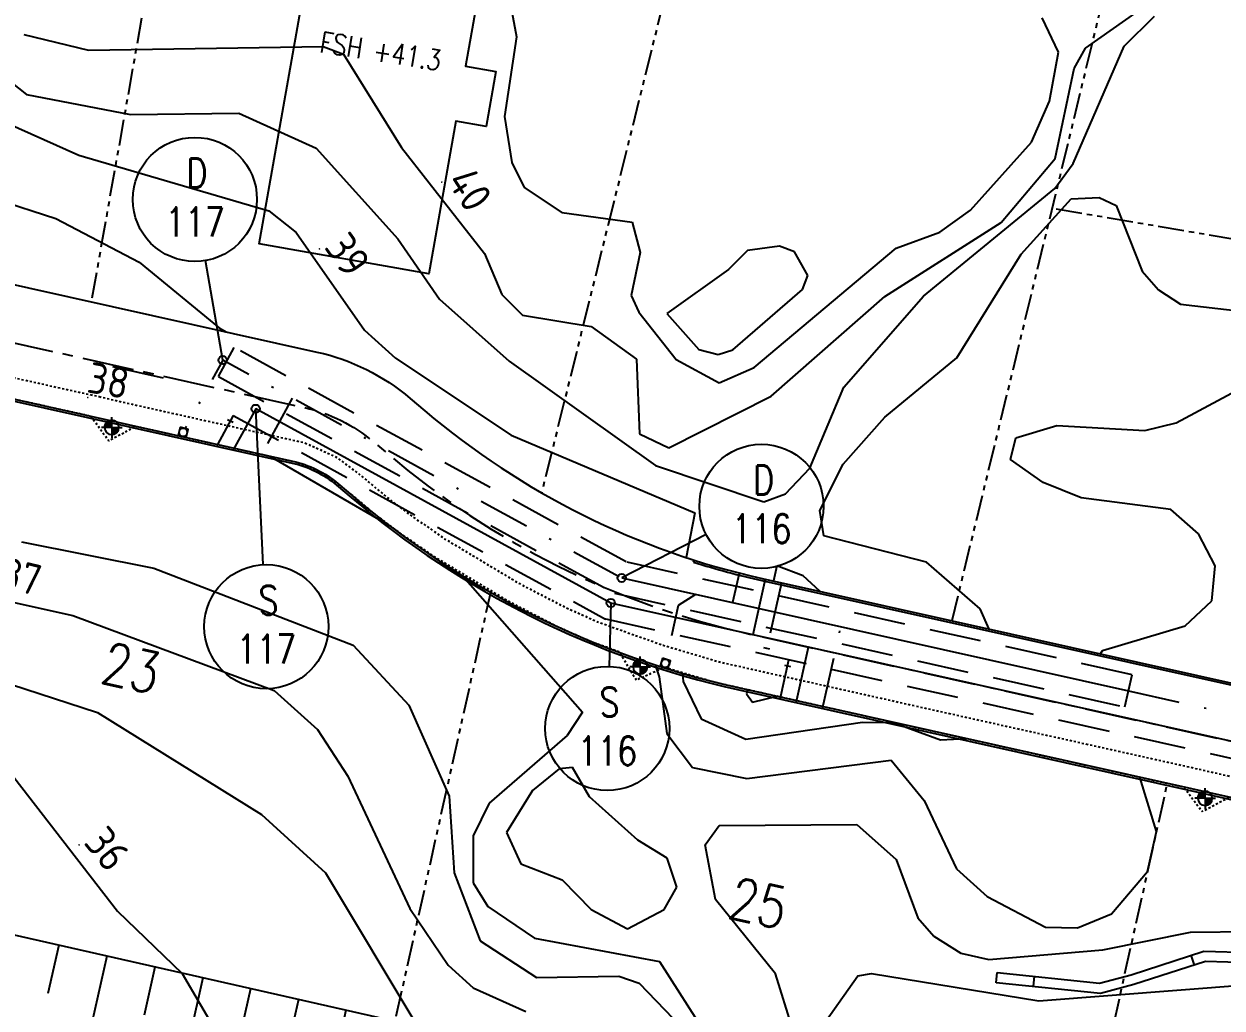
# Model space of a CAD drawing. Header units: metres. Extents: x 139929 to 143267, y 6401995 to 6404511.
# Drawn here: x 140283.9 to 140341.8, y 6402264.7 to 6402312.3 of the extents above; entities that cross this region are included whole.
import ezdxf
from ezdxf.enums import TextEntityAlignment as Align

# ---------------------------------------------------------------- set-up
doc = ezdxf.new("R2010")
doc.units = ezdxf.units.M
for name, pattern in [('CENTERX2', [4, 2.5, -0.5, 0.5, -0.5]), ('DASHDOT', [1, 0.5, -0.25, 0, -0.25]), ('DASHED', [0.75, 0.5, -0.25]), ('HIDDEN', [0.375, 0.25, -0.125]), ('HIDDEN2', [0.1875, 0.125, -0.0625]), ('PHANTOM', [2.5, 1.25, -0.25, 0.25, -0.25, 0.25, -0.25])]:
    doc.linetypes.add(name, pattern=pattern)
for name, color, linetype in [('M-BEF-MUR', 4, 'Continuous'), ('M-BEF-NIVÅKURVA-PRIMÄR-0.5M', 12, 'Continuous'), ('M-BEF-NIVÅKURVA-PRIMÄR-1.0M', 12, 'Continuous'), ('M-BELYSNINGSSTOLPE', 20, 'Continuous'), ('M-BRUNNAR', 3, 'Continuous'), ('M-BRUNNSLOCK', 1, 'Continuous'), ('M-ET-SCHAKT', 40, 'HIDDEN'), ('M-FG-XXX', 3, 'Continuous'), ('M-GR-FASTIGHETSGRÄNS', 3, 'PHANTOM'), ('M-HUS-NUMMER-XXX', 3, 'Continuous'), ('M-HUS-YTTER', 3, 'Continuous'), ('M-KANTSTÖD', 1, 'Continuous'), ('M-PROFILLINJE', 7, 'CENTERX2'), ('M-SLÄNT', 4, 'Continuous'), ('M-STOMLINJE', 3, 'Continuous'), ('M-VA-D', 80, 'DASHDOT'), ('M-VA-DRÄN', 80, 'DRAN11'), ('M-VA-S', 20, 'Continuous'), ('M-VA-TEXT', 1, 'Continuous'), ('M-VA-V', 140, 'HIDDEN2')]:
    doc.layers.add(name, color=color, linetype=linetype)
doc.styles.add('ISO', font='iso.shx', dxfattribs={"height": 2.5})
doc.styles.add('M-modell-va$0$SIMPLEX8', font='simplex.shx', dxfattribs={"width": 0.8})
doc.styles.add('SIMPLEX8', font='simplex.shx', dxfattribs={"width": 0.8})
doc.linetypes.add('DRAN11', pattern='A,1,["|",Standard,S=0.5,R=60,X=0,Y=0],-0.4,1', length=2.4)
pattern_1 = [(45, (-19260.8910175, -51074.3308278), (-0.001122532015134, 0.001122532015134), [])]

# ---------------------------------------------------------------- blocks, each defined once
blk = doc.blocks.new('PRI_NIVÅ_HÖJDPKT')
at = {"color": 0, "linetype": 'Continuous', "lineweight": -3}
blk.add_circle((183, 184), 0.0005, dxfattribs=at)
blk = doc.blocks.new('Brunn-400')
at = {"layer": 'M-BRUNNAR', "ltscale": 0.1}
blk.add_circle((0, 0), 0.2, dxfattribs=at)
at = {"layer": 'M-BRUNNSLOCK', "ltscale": 0.1}
blk.add_circle((0, 0), 0.2, dxfattribs=at)
blk = doc.blocks.new('DB')
at = {"layer": 'M-BRUNNAR', "ltscale": 0.1}
blk.add_lwpolyline([(-0.2, 0.2), (-0.2, -0.2), (0.2, -0.2), (0.2, 0.2)], close=True, dxfattribs=at)
blk.add_circle((0, 0), 0.2, dxfattribs=at)
at = {"layer": 'M-BRUNNSLOCK', "ltscale": 0.1}
blk.add_lwpolyline([(-0.2, 0.2), (-0.2, -0.2), (0.2, -0.2), (0.2, 0.2)], close=True, dxfattribs=at)
blk = doc.blocks.new('*U42')
at = {"layer": 'M-SLÄNT'}
for p, q in [((-42.894, 71.924), (-43.93, 72.049)), ((-43.135, 69.938), (-45.328, 70.204)), ((-43.375, 67.953), (-44.533, 68.093)), ((-43.616, 65.967), (-46.054, 66.263)), ((-43.857, 63.982), (-45.137, 64.137)), ((-44.097, 61.996), (-46.779, 62.322)), ((-44.338, 60.011), (-45.74, 60.181)), ((-44.579, 58.025), (-47.504, 58.38)), ((-44.819, 56.04), (-46.343, 56.225)), ((-45.06, 54.055), (-48.23, 54.439)), ((-45.301, 52.069), (-46.947, 52.269)), ((-45.542, 50.084), (-48.955, 50.497)), ((-45.782, 48.098), (-47.55, 48.312)), ((-46.023, 46.113), (-49.681, 46.556)), ((-46.264, 44.127), (-48.153, 44.356)), ((-46.504, 42.142), (-50.406, 42.615)), ((-46.748, 40.129), (-48.761, 40.373)), ((-47, 38.053), (-51.153, 38.556)), ((-47.26, 35.911), (-49.402, 36.17)), ((-47.528, 33.701), (-51.947, 34.239)), ((-47.807, 31.423), (-50.084, 31.705)), ((-48.1, 29.078), (-52.789, 29.664)), ((-48.401, 26.664), (-50.816, 26.965)), ((-48.712, 24.177), (-53.685, 24.798)), ((-49.032, 21.614), (-51.6, 21.895)), ((-49.374, 18.977), (-54.678, 19.403)), ((-48.785, 15.173), (-52.381, 13.715)), ((-46.733, 12.026), (-52.143, 6.729)), ((-44.535, 10.401), (-45.915, 8.028)), ((-42.235, 9.565), (-43.407, 4.794)), ((-39.847, 9.022), (-40.389, 6.634)), ((-37.464, 8.482), (-38.543, 3.717)), ((-35.087, 7.944), (-35.625, 5.567)), ((-32.715, 7.407), (-33.789, 2.664)), ((-30.349, 6.872), (-30.885, 4.506)), ((-27.989, 6.337), (-29.058, 1.617)), ((-25.634, 5.804), (-26.168, 3.449)), ((-23.285, 5.272), (-24.349, 0.574)), ((-20.942, 4.741), (-21.472, 2.398)), ((-18.604, 4.212), (-19.662, -0.464)), ((-16.271, 3.684), (-16.799, 1.352)), ((-13.944, 3.157), (-14.998, -1.497)), ((-11.623, 2.632), (-12.148, 0.31)), ((-9.307, 2.107), (-10.355, -2.525)), ((-6.996, 1.584), (-7.519, -0.726)), ((-4.691, 1.062), (-5.735, -3.548)), ((-2.392, 0.542), (-2.912, -1.758)), ((-0.098, 0.022), (-1.136, -4.566))]:
    blk.add_line(p, q, dxfattribs=at)
blk = doc.blocks.new('M-modell-va$0$VA Littera')
blk.add_circle((0, 0), 1.5)
at = {"style": 'M-modell-va$0$SIMPLEX8', "width": 0.8}
for tag, p in [('D/S', (0.051, 0.289)), ('NR', (0.001, -0.891))]:
    blk.add_attdef(tag, text='', height=0.7, dxfattribs=at).set_placement(p, align=Align.CENTER)
at = {"style": 'M-modell-va$0$SIMPLEX8', "width": 0.8, "flags": 1}
for tag, p in [('LOCKNIVÅ', (1.783, 0.248)), ('VG-NIVÅ', (1.789, -0.674))]:
    blk.add_attdef(tag, p, '', height=0.5, dxfattribs=at)
blk = doc.blocks.new('Ny-stolpe')
at = {"layer": ''}
h = blk.add_hatch(dxfattribs=at)
h.set_pattern_fill('ANSI31', color=256, scale=0.0005, style=0)
h.set_pattern_definition(pattern_1)
edge = h.paths.add_edge_path()
edge.add_arc((0, 0), 0.175, 90, 180)
edge.add_line((-0.175, 0), (0, 0))
edge.add_line((0, 0), (0, 0.175))
h = blk.add_hatch(dxfattribs=at)
h.set_pattern_fill('ANSI31', color=256, scale=0.0005, style=0)
h.set_pattern_definition(pattern_1)
edge = h.paths.add_edge_path()
edge.add_line((0, 0), (0, -0.175))
edge.add_arc((0, 0), 0.175, 270, 360)
edge.add_line((0.175, 0), (0, 0))
for p, q in [((-0.175, 0), (-0.25, 0)), ((0, 0), (-0.175, 0)), ((0, 0.173), (0, 0.248)), ((0, 0), (0, 0.175)), ((0, 0), (0.175, 0)), ((0, 0), (0, -0.175)), ((0, -0.175), (0, -0.252)), ((0.175, 0), (0.25, 0))]:
    blk.add_line(p, q, dxfattribs=at)
for start, end in [(90, 180), (180, 270), (0, 90), (270, 0)]:
    blk.add_arc((0, 0), 0.175, start, end, dxfattribs=at)

msp = doc.modelspace()

# ---------------------------------------------------------------- linework, layer by layer
at = {"layer": 'M-BEF-MUR', "lineweight": -3}
for p, q in [((140337.361, 6402266.308), (140340.88, 6402267.447)), ((140340.952, 6402266.944), (140337.502, 6402265.829)), ((140340.421, 6402266.773), (140340.268, 6402267.248)), ((140340.88, 6402267.447), (140344.408, 6402267.344)), ((140344.393, 6402266.844), (140340.952, 6402266.944)), ((140330.838, 6402265.923), (140330.89, 6402266.421)), ((140330.89, 6402266.421), (140335.836, 6402265.901)), ((140335.836, 6402265.901), (140337.361, 6402266.308)), ((140335.876, 6402265.394), (140330.838, 6402265.923)), ((140332.645, 6402265.733), (140332.697, 6402266.231)), ((140337.502, 6402265.829), (140335.876, 6402265.394))]:
    msp.add_line(p, q, dxfattribs=at)
at = {"layer": 'M-BEF-MUR'}
for p, q in [((140337.361, 6402266.308), (140340.88, 6402267.447)), ((140340.952, 6402266.944), (140337.502, 6402265.829)), ((140340.421, 6402266.773), (140340.268, 6402267.248)), ((140340.88, 6402267.447), (140344.408, 6402267.344)), ((140344.393, 6402266.844), (140340.952, 6402266.944)), ((140330.838, 6402265.923), (140330.89, 6402266.421)), ((140330.89, 6402266.421), (140335.836, 6402265.901)), ((140335.836, 6402265.901), (140337.361, 6402266.308)), ((140335.876, 6402265.394), (140330.838, 6402265.923)), ((140332.645, 6402265.733), (140332.697, 6402266.231)), ((140337.502, 6402265.829), (140335.876, 6402265.394))]:
    msp.add_line(p, q, dxfattribs=at)
at = {"layer": 'M-BEF-NIVÅKURVA-PRIMÄR-0.5M', "linetype": 'Continuous', "lineweight": -3}
for p, q in [((140307.44, 6402312.844, 40.5), (140307.66, 6402311.63, 40.5)), ((140337.032, 6402311.192, 39.5), (140338.492, 6402312.644, 39.5)), ((140279.873, 6402312.078, 39.5), (140283.989, 6402308.848, 39.5)), ((140333.848, 6402310.898, 40.5), (140333.071, 6402312.558, 40.5)), ((140307.66, 6402311.63, 40.5), (140307.083, 6402307.783, 40.5)), ((140333.421, 6402308.526, 40.5), (140333.848, 6402310.898, 40.5)), ((140334.567, 6402305.518, 39.5), (140337.032, 6402311.192, 39.5)), ((140283.989, 6402308.848, 39.5), (140289.009, 6402307.876, 39.5)), ((140332.542, 6402306.539, 40.5), (140333.421, 6402308.526, 40.5)), ((140289.009, 6402307.876, 39.5), (140294.244, 6402307.948, 39.5)), ((140294.244, 6402307.948, 39.5), (140297.983, 6402306.253, 39.5)), ((140307.083, 6402307.783, 40.5), (140307.436, 6402305.561, 40.5)), ((140329.609, 6402303.259, 40.5), (140332.542, 6402306.539, 40.5)), ((140275.492, 6402306.048, 38.5), (140285.403, 6402302.859, 38.5)), ((140297.983, 6402306.253, 39.5), (140301.928, 6402301.872, 39.5)), ((140307.436, 6402305.561, 40.5), (140308.038, 6402304.357, 40.5)), ((140333.683, 6402304.299, 39.5), (140334.567, 6402305.518, 39.5)), ((140308.038, 6402304.357, 40.5), (140309.857, 6402303.144, 40.5)), ((140327.325, 6402299.1, 39.5), (140333.683, 6402304.299, 39.5)), ((140285.403, 6402302.859, 38.5), (140289.427, 6402300.754, 38.5)), ((140309.857, 6402303.144, 40.5), (140313.247, 6402302.676, 40.5)), ((140328.116, 6402302.202, 40.5), (140329.609, 6402303.259, 40.5)), ((140313.247, 6402302.676, 40.5), (140313.643, 6402301.221, 40.5)), ((140326.002, 6402301.421, 40.5), (140328.116, 6402302.202, 40.5)), ((140301.928, 6402301.872, 39.5), (140303.933, 6402298.962, 39.5)), ((140313.643, 6402301.221, 40.5), (140313.202, 6402299.129, 40.5)), ((140319.15, 6402295.663, 40.5), (140326.002, 6402301.421, 40.5)), ((140289.427, 6402300.754, 38.5), (140293.305, 6402297.553, 38.5)), ((140303.933, 6402298.962, 39.5), (140307.299, 6402295.966, 39.5)), ((140313.202, 6402299.129, 40.5), (140313.572, 6402298.326, 40.5)), ((140323.484, 6402294.713, 39.5), (140327.325, 6402299.1, 39.5)), ((140313.572, 6402298.326, 40.5), (140315.377, 6402296.042, 40.5)), ((140293.305, 6402297.553, 38.5), (140293.62, 6402297.382, 38.5)), ((140307.299, 6402295.966, 39.5), (140314.381, 6402290.923, 39.5)), ((140315.377, 6402296.042, 40.5), (140317.459, 6402294.913, 40.5)), ((140317.459, 6402294.913, 40.5), (140319.15, 6402295.663, 40.5)), ((140321.834, 6402290.784, 39.5), (140323.484, 6402294.713, 39.5)), ((140339.533, 6402292.977, 38.5), (140343.135, 6402294.905, 38.5)), ((140338.021, 6402292.605, 38.5), (140339.533, 6402292.977, 38.5)), ((140331.789, 6402292.262, 38.5), (140333.777, 6402292.853, 38.5)), ((140333.777, 6402292.853, 38.5), (140338.021, 6402292.605, 38.5)), ((140331.528, 6402291.216, 38.5), (140331.789, 6402292.262, 38.5)), ((140333.105, 6402290.097, 38.5), (140331.528, 6402291.216, 38.5)), ((140314.381, 6402290.923, 39.5), (140319.607, 6402289.163, 39.5)), ((140320.667, 6402289.553, 39.5), (140321.834, 6402290.784, 39.5)), ((140334.949, 6402289.363, 38.5), (140333.105, 6402290.097, 38.5)), ((140319.607, 6402289.163, 39.5), (140320.667, 6402289.553, 39.5)), ((140339.283, 6402288.786, 38.5), (140334.949, 6402289.363, 38.5)), ((140340.626, 6402287.609, 38.5), (140339.283, 6402288.786, 38.5)), ((140283.744, 6402287.236, 37.5), (140290.134, 6402285.961, 37.5)), ((140341.417, 6402286.073, 38.5), (140340.626, 6402287.609, 38.5)), ((140320.245, 6402286.063, 39.5), (140320.073, 6402285.338, 39.5)), ((140321.508, 6402285.591, 39.5), (140320.245, 6402286.063, 39.5)), ((140341.262, 6402284.375, 38.5), (140341.417, 6402286.073, 38.5)), ((140290.134, 6402285.961, 37.5), (140299.763, 6402282.229, 37.5)), ((140322.314, 6402284.838, 39.5), (140321.508, 6402285.591, 39.5)), ((140339.982, 6402283.174, 38.5), (140341.262, 6402284.375, 38.5)), ((140335.984, 6402281.971, 38.5), (140339.982, 6402283.174, 38.5)), ((140299.763, 6402282.229, 37.5), (140302.453, 6402279.342, 37.5)), ((140335.88, 6402281.815, 38.5), (140335.984, 6402281.971, 38.5)), ((140281.455, 6402280.914, 36.5), (140287.407, 6402278.975, 36.5)), ((140314.361, 6402281.282, 38.5), (140314.549, 6402280.7, 38.5)), ((140314.549, 6402280.7, 38.5), (140314.934, 6402277.965, 38.5)), ((140318.82, 6402280.084), (140318.772, 6402279.884, 39.5)), ((140318.772, 6402279.884, 39.5), (140319.074, 6402279.476, 39.5)), ((140319.074, 6402279.476, 39.5), (140320.261, 6402279.763, 39.5)), ((140302.453, 6402279.342, 37.5), (140304.412, 6402274.94, 37.5)), ((140287.407, 6402278.975, 36.5), (140295.343, 6402274.044, 36.5)), ((140314.934, 6402277.965, 38.5), (140316.165, 6402276.315, 38.5)), ((140309.72, 6402276.264, 38.5), (140308.428, 6402275.217, 38.5)), ((140310.373, 6402276.327, 38.5), (140309.72, 6402276.264, 38.5)), ((140311.188, 6402274.9, 38.5), (140310.373, 6402276.327, 38.5)), ((140316.165, 6402276.315, 38.5), (140318.788, 6402275.791, 38.5)), ((140318.788, 6402275.791, 38.5), (140325.772, 6402276.67, 38.5)), ((140325.772, 6402276.67, 38.5), (140327.368, 6402274.723, 38.5)), ((140338.593, 6402273.227, 38.5), (140337.784, 6402275.858, 38.5)), ((140308.428, 6402275.217, 38.5), (140307.172, 6402273.18, 38.5)), ((140304.412, 6402274.94, 37.5), (140304.644, 6402271.231, 37.5)), ((140313.522, 6402272.81, 38.5), (140311.188, 6402274.9, 38.5)), ((140327.368, 6402274.723, 38.5), (140328.929, 6402271.433, 38.5)), ((140295.343, 6402274.044, 36.5), (140298.423, 6402271.235, 36.5)), ((140307.172, 6402273.18, 38.5), (140307.871, 6402271.662, 38.5)), ((140314.949, 6402271.941, 38.5), (140313.522, 6402272.81, 38.5)), ((140338.162, 6402271.29, 38.5), (140338.593, 6402273.227, 38.5)), ((140307.871, 6402271.662, 38.5), (140309.863, 6402270.9, 38.5)), ((140315.41, 6402270.543, 38.5), (140314.949, 6402271.941, 38.5)), ((140298.423, 6402271.235, 36.5), (140302.939, 6402263.715, 36.5)), ((140304.644, 6402271.231, 37.5), (140305.913, 6402267.942, 37.5)), ((140328.929, 6402271.433, 38.5), (140330.405, 6402270.095, 38.5)), ((140336.409, 6402269.243, 38.5), (140338.162, 6402271.29, 38.5)), ((140309.863, 6402270.9, 38.5), (140311.274, 6402269.467, 38.5)), ((140314.795, 6402269.458, 38.5), (140315.41, 6402270.543, 38.5)), ((140330.405, 6402270.095, 38.5), (140333.225, 6402268.613, 38.5)), ((140311.274, 6402269.467, 38.5), (140313.032, 6402268.528, 38.5)), ((140313.032, 6402268.528, 38.5), (140314.795, 6402269.458, 38.5)), ((140334.774, 6402268.571, 38.5), (140336.409, 6402269.243, 38.5)), ((140333.225, 6402268.613, 38.5), (140334.774, 6402268.571, 38.5)), ((140305.913, 6402267.942, 37.5), (140308.635, 6402266.166, 37.5)), ((140324.158, 6402266.247, 37.5), (140324.816, 6402266.366, 37.5)), ((140324.816, 6402266.366, 37.5), (140332.911, 6402265.039, 37.5)), ((140308.635, 6402266.166, 37.5), (140312.606, 6402266.233, 37.5)), ((140312.606, 6402266.233, 37.5), (140313.589, 6402265.895, 37.5)), ((140313.589, 6402265.895, 37.5), (140317.966, 6402261.357, 37.5)), ((140320.891, 6402261.661, 37.5), (140324.158, 6402266.247, 37.5)), ((140332.911, 6402265.039, 37.5), (140345.989, 6402266.069, 37.5))]:
    msp.add_line(p, q, dxfattribs=at)
at = {"layer": 'M-BEF-NIVÅKURVA-PRIMÄR-1.0M', "linetype": 'Continuous', "lineweight": -3}
for p, q in [((140335.154, 6402311.082, 40), (140338.301, 6402313.292, 40)), ((140283.857, 6402311.747, 40), (140286.983, 6402310.99, 40)), ((140286.983, 6402310.99, 40), (140298.322, 6402311.178, 40)), ((140298.322, 6402311.178, 40), (140299.294, 6402310.803, 40)), ((140334.607, 6402310.112, 40), (140335.154, 6402311.082, 40)), ((140276.67, 6402310.334, 39), (140286.506, 6402305.916, 39)), ((140299.294, 6402310.803, 40), (140302.109, 6402306.294, 40)), ((140333.686, 6402305.763, 40), (140334.607, 6402310.112, 40)), ((140302.109, 6402306.294, 40), (140306.115, 6402301.169, 40)), ((140286.506, 6402305.916, 39), (140295.7, 6402303.225, 39)), ((140331.08, 6402302.67, 40), (140333.686, 6402305.763, 40)), ((140332.051, 6402301.129, 39), (140334.46, 6402303.8, 39)), ((140334.46, 6402303.8, 39), (140335.816, 6402303.871, 39)), ((140335.816, 6402303.871, 39), (140336.644, 6402303.482, 39)), ((140336.644, 6402303.482, 39), (140337.898, 6402300.306, 39)), ((140295.7, 6402303.225, 39), (140297.005, 6402302.186, 39)), ((140325.469, 6402299.093, 40), (140331.08, 6402302.67, 40)), ((140297.005, 6402302.186, 39), (140300.309, 6402297.457, 39)), ((140306.115, 6402301.169, 40), (140306.952, 6402299.18, 40)), ((140318.818, 6402301.315, 41), (140317.908, 6402300.386, 41)), ((140320.37, 6402301.524, 41), (140318.818, 6402301.315, 41)), ((140321.096, 6402301.247, 41), (140320.37, 6402301.524, 41)), ((140321.737, 6402300.098, 41), (140321.096, 6402301.247, 41)), ((140328.945, 6402296.115, 39), (140332.051, 6402301.129, 39)), ((140317.908, 6402300.386, 41), (140314.928, 6402298.265, 41)), ((140321.487, 6402299.43, 41), (140321.737, 6402300.098, 41)), ((140337.898, 6402300.306, 39), (140338.687, 6402299.41, 39)), ((140318.115, 6402296.509, 41), (140321.487, 6402299.43, 41)), ((140338.687, 6402299.41, 39), (140339.748, 6402298.712, 39)), ((140306.952, 6402299.18, 40), (140307.943, 6402298.189, 40)), ((140319.975, 6402294.277, 40), (140325.469, 6402299.093, 40)), ((140307.943, 6402298.189, 40), (140311.276, 6402297.633, 40)), ((140314.928, 6402298.265, 41), (140316.479, 6402296.525, 41)), ((140339.748, 6402298.712, 39), (140342.67, 6402298.379, 39)), ((140311.276, 6402297.633, 40), (140313.465, 6402296.061, 40)), ((140300.309, 6402297.457, 39), (140301.816, 6402296.107, 39)), ((140316.479, 6402296.525, 41), (140317.405, 6402296.29, 41)), ((140317.405, 6402296.29, 41), (140318.115, 6402296.509, 41)), ((140301.816, 6402296.107, 39), (140307.406, 6402292.389, 39)), ((140313.465, 6402296.061, 40), (140313.598, 6402292.457, 40)), ((140325.454, 6402293.263, 39), (140328.945, 6402296.115, 39)), ((140315.015, 6402291.765, 40), (140319.975, 6402294.277, 40)), ((140323.452, 6402290.986, 39), (140325.454, 6402293.263, 39)), ((140307.406, 6402292.389, 39), (140316.28, 6402288.626, 39)), ((140313.598, 6402292.457, 40), (140315.015, 6402291.765, 40)), ((140295.747, 6402291.376, 38), (140301.489, 6402288.036, 38)), ((140322.323, 6402288.749, 39), (140323.452, 6402290.986, 39)), ((140316.28, 6402288.626, 39), (140315.858, 6402286.474, 39)), ((140322.519, 6402287.523, 39), (140322.323, 6402288.749, 39)), ((140327.467, 6402286.242, 39), (140322.519, 6402287.523, 39)), ((140275.255, 6402286.103, 37), (140286.228, 6402283.667, 37)), ((140330.065, 6402283.991, 39), (140327.467, 6402286.242, 39)), ((140304.906, 6402285.68, 38), (140305.076, 6402285.548, 38)), ((140305.076, 6402285.548, 38), (140310.855, 6402279.005, 38)), ((140330.508, 6402283.012, 39), (140330.065, 6402283.991, 39)), ((140286.228, 6402283.667, 37), (140295.948, 6402280.038, 37)), ((140315.686, 6402280.873, 39), (140315.71, 6402280.482, 39)), ((140315.71, 6402280.482, 39), (140316.593, 6402278.681, 39)), ((140295.948, 6402280.038, 37), (140298.047, 6402278.156, 37)), ((140310.855, 6402279.005, 38), (140310.108, 6402277.864, 38)), ((140316.593, 6402278.681, 39), (140318.745, 6402277.692, 39)), ((140318.745, 6402277.692, 39), (140324.384, 6402278.518, 39)), ((140324.384, 6402278.518, 39), (140325.866, 6402278.498, 39)), ((140325.866, 6402278.498, 39), (140328.157, 6402277.668, 39)), ((140298.047, 6402278.156, 37), (140299.514, 6402275.901, 37)), ((140310.108, 6402277.864, 38), (140306.34, 6402274.594, 38)), ((140328.157, 6402277.668, 39), (140329.4, 6402277.727, 39)), ((140283.089, 6402276.208, 36), (140288.378, 6402269.38, 36)), ((140299.514, 6402275.901, 37), (140302.508, 6402269.503, 37)), ((140306.34, 6402274.594, 38), (140305.564, 6402273.013, 38)), ((140316.772, 6402272.581, 38), (140317.463, 6402273.516, 38)), ((140317.463, 6402273.516, 38), (140324.111, 6402273.571, 38)), ((140324.111, 6402273.571, 38), (140326.012, 6402271.872, 38)), ((140305.564, 6402273.013, 38), (140305.56, 6402270.748, 38)), ((140317.276, 6402269.941, 38), (140316.772, 6402272.581, 38)), ((140326.012, 6402271.872, 38), (140327.055, 6402269.058, 38)), ((140305.56, 6402270.748, 38), (140306.281, 6402269.607, 38)), ((140320.173, 6402266.347, 38), (140317.276, 6402269.941, 38)), ((140288.378, 6402269.38, 36), (140291.5, 6402266.36, 36)), ((140302.508, 6402269.503, 37), (140304.364, 6402266.777, 37)), ((140306.281, 6402269.607, 38), (140308.536, 6402268.081, 38)), ((140327.055, 6402269.058, 38), (140327.829, 6402268.17, 38)), ((140308.536, 6402268.081, 38), (140314.573, 6402266.953, 38)), ((140327.829, 6402268.17, 38), (140329.135, 6402267.342, 38)), ((140335.99, 6402267.51, 38), (140340.239, 6402268.364, 38)), ((140340.239, 6402268.364, 38), (140345.411, 6402268.418, 38)), ((140330.485, 6402267.049, 38), (140335.99, 6402267.51, 38)), ((140314.573, 6402266.953, 38), (140316.918, 6402263.284, 38)), ((140329.135, 6402267.342, 38), (140330.485, 6402267.049, 38)), ((140291.5, 6402266.36, 36), (140293.348, 6402263.223, 36)), ((140304.364, 6402266.777, 37), (140305.572, 6402265.666, 37)), ((140320.993, 6402263.712, 38), (140320.173, 6402266.347, 38)), ((140305.572, 6402265.666, 37), (140308.112, 6402264.523, 37))]:
    msp.add_line(p, q, dxfattribs=at)
at = {"layer": 'M-ET-SCHAKT', "ltscale": 0.1, "flags": 128}
for points in [[(140256.399, 6402296.808), (140260.385, 6402296.012), (140261.842, 6402295.916), (140262.687, 6402295.907), (140264.262, 6402296.066), (140267.434, 6402296.816), (140269.189, 6402297.149), (140270.64, 6402297.313), (140272.298, 6402297.351), (140273.968, 6402297.2), (140274.717, 6402297.08), (140287.485, 6402294.252)], [(140259.211, 6402295.148), (140259.892, 6402295.065), (140260.92, 6402293.921), (140262.183, 6402294.913), (140262.731, 6402294.907), (140264.428, 6402295.077), (140267.643, 6402295.838), (140269.339, 6402296.159), (140270.708, 6402296.314), (140272.264, 6402296.35), (140273.844, 6402296.207), (140274.53, 6402296.097), (140287.082, 6402293.317), (140287.95, 6402292.11), (140289.255, 6402292.819), (140296.228, 6402291.263), (140297.073, 6402291.075), (140298.385, 6402290.495), (140299.349, 6402289.782), (140300.965, 6402288.451), (140302.113, 6402287.589), (140302.85, 6402287.092), (140303.642, 6402286.542), (140307.318, 6402284.335), (140309.635, 6402283.14), (140311.194, 6402282.443), (140312.608, 6402281.933), (140313.444, 6402280.556), (140314.821, 6402281.171), (140317.216, 6402280.46), (140323.701, 6402279.003), (140326.941, 6402278.275), (140339.901, 6402275.387), (140340.79, 6402274.193), (140342.098, 6402274.886), (140367.219, 6402269.299), (140368.103, 6402267.963), (140369.46, 6402268.783), (140394.534, 6402263.212), (140395.477, 6402262.009), (140396.759, 6402262.718), (140421.899, 6402257.099), (140422.54, 6402256.259)], [(140287.485, 6402294.252), (140289.107, 6402293.877), (140296.445, 6402292.239), (140297.388, 6402292.029), (140298.89, 6402291.364), (140299.965, 6402290.571), (140301.583, 6402289.237), (140302.693, 6402288.404), (140303.415, 6402287.917), (140304.185, 6402287.382), (140307.805, 6402285.209), (140310.069, 6402284.041), (140311.568, 6402283.371), (140313.28, 6402282.753), (140314.752, 6402282.234), (140317.468, 6402281.428), (140323.92, 6402279.978), (140327.159, 6402279.251), (140340.481, 6402276.282), (140341.956, 6402275.942), (140367.83, 6402270.188), (140369.285, 6402269.846), (140395.1, 6402264.11), (140396.607, 6402263.776), (140422.473, 6402257.996), (140423.335, 6402256.866)]]:
    msp.add_lwpolyline(points, dxfattribs=at)
at = {"layer": 'M-GR-FASTIGHETSGRÄNS'}
for p, q in [((140293.037, 6402332.238), (140287.112, 6402298.832)), ((140317.79, 6402325.552), (140308.874, 6402289.599)), ((140433.576, 6402286.395), (140333.538, 6402303.342))]:
    msp.add_line(p, q, dxfattribs=at)
at = {"layer": 'M-GR-FASTIGHETSGRÄNS', "flags": 128}
for points in [[(140338.428, 6402323.471), (140328.698, 6402283.416)], [(140300.762, 6402259.421), (140306.415, 6402284.785)], [(140333.804, 6402251.724), (140339.117, 6402275.561)]]:
    msp.add_lwpolyline(points, dxfattribs=at)
at = {"layer": 'M-HUS-YTTER', "flags": 128}
msp.add_lwpolyline([(140306.226, 6402316.015), (140305.198, 6402310.219), (140306.669, 6402309.958), (140306.197, 6402307.3), (140304.727, 6402307.561), (140303.418, 6402300.182), (140295.226, 6402301.635), (140298.034, 6402317.468), (140306.226, 6402316.015)], dxfattribs=at)
at = {"layer": 'M-KANTSTÖD'}
for p, q in [((140316.222, 6402286.25), (140316.253, 6402286.345)), ((140319.52, 6402285.358), (140377.025, 6402272.544)), ((140318.345, 6402280.088), (140431.242, 6402254.929))]:
    msp.add_line(p, q, dxfattribs=at)
at = {"layer": 'M-KANTSTÖD', "flags": 128}
for points in [[(140255.566, 6402295.873), (140258.648, 6402295.163, 0.118835), (140265.679, 6402295.235), (140267.995, 6402295.818, -0.117018), (140274.92, 6402295.914), (140296.82, 6402291.035, -0.121637), (140298.967, 6402289.968), (140299.671, 6402289.37, 0.121621), (140318.345, 6402280.088)], [(140316.222, 6402286.25, 0.022424), (140319.52, 6402285.358)]]:
    msp.add_lwpolyline(points, format="xyb", dxfattribs=at)
at = {"layer": 'M-PROFILLINJE', "flags": 128}
msp.add_lwpolyline([(140259.872, 6402321.008), (140259.029, 6402314.049, 0.385634), (140268.914, 6402300.069), (140275.518, 6402298.598), (140297.418, 6402293.719, -0.121637), (140300.746, 6402292.065), (140301.45, 6402291.468, 0.121621), (140318.943, 6402282.772), (140429.156, 6402258.212)], format="xyb", dxfattribs=at)
at = {"layer": 'M-SLÄNT', "flags": 128}
msp.add_lwpolyline([(140301.81, 6402264.047), (140259.843, 6402273.549, -0.424691), (140252.63, 6402284.478), (140254.108, 6402296.311), (140258.946, 6402336.218)], format="xyb", dxfattribs=at)
at = {"layer": 'M-STOMLINJE', "flags": 128}
for points in [[(140269.512, 6402302.753), (140276.116, 6402301.282), (140298.016, 6402296.403, -0.121637), (140302.524, 6402294.162), (140303.229, 6402293.565, 0.121621), (140319.541, 6402285.456), (140424.575, 6402262.05, 0.396341), (140428.11, 6402264.147), (140433.607, 6402283.213, 0.120024), (140433.725, 6402286.05)], [(140254.108, 6402296.311), (140258.671, 6402295.261, 0.118835), (140265.654, 6402295.332), (140267.97, 6402295.915, -0.117018), (140274.942, 6402296.011), (140296.842, 6402291.132, -0.121637), (140299.032, 6402290.044), (140299.736, 6402289.446, 0.121621), (140318.367, 6402280.185), (140431.166, 6402255.049), (140432.784, 6402262.308), (140437.836, 6402279.832, -0.346017), (140440.845, 6402281.998), (140445.464, 6402281.802)]]:
    msp.add_lwpolyline(points, format="xyb", dxfattribs=at)
at = {"layer": 'M-VA-D', "linetype": 'DASHED', "ltscale": 5}
for p, q in [((140293.254, 6402295.216), (140294.022, 6402296.62)), ((140312.965, 6402286.256), (140294.022, 6402296.62)), ((140293.254, 6402295.216), (140312.396, 6402284.743)), ((140337.41, 6402280.808), (140312.965, 6402286.256)), ((140312.396, 6402284.743), (140337.062, 6402279.247)), ((140337.062, 6402279.247), (140337.41, 6402280.808))]:
    msp.add_line(p, q, dxfattribs=at)
at = {"layer": 'M-VA-D', "ltscale": 5}
for p, q in [((140296.823, 6402294.176), (140295.291, 6402291.375)), ((140318.414, 6402285.707), (140318.099, 6402284.292)), ((140322.451, 6402279.173), (140323.332, 6402283.126))]:
    msp.add_line(p, q, dxfattribs=at)
at = {"layer": 'M-VA-D', "ltscale": 5, "flags": 128}
for points in [[(140312.622, 6402285.532), (140293.463, 6402296.014), (140291.649, 6402292.7)], [(140316.318, 6402284.689), (140315.474, 6402284.153), (140314.893, 6402281.548)], [(140337.236, 6402280.027), (140349.314, 6402277.336), (140373.589, 6402271.927)]]:
    msp.add_lwpolyline(points, dxfattribs=at)
at = {"layer": 'M-VA-DRÄN', "ltscale": 2}
msp.add_line((140312.746, 6402285.485), (140337.236, 6402280.027), dxfattribs=at)
at = {"layer": 'M-VA-S'}
for p, q in [((140319.683, 6402285.425), (140319.085, 6402282.741)), ((140429.517, 6402258.131), (140312.218, 6402284.271)), ((140321.182, 6402279.456), (140321.78, 6402282.14))]:
    msp.add_line(p, q, dxfattribs=at)
at = {"layer": 'M-VA-S', "flags": 128}
msp.add_lwpolyline([(140312.218, 6402284.271), (140295.058, 6402293.659), (140293.97, 6402291.67)], dxfattribs=at)
at = {"layer": 'M-VA-TEXT'}
for p, q in [((140293.463, 6402296.014), (140292.63, 6402300.821)), ((140295.426, 6402286.128), (140295.058, 6402293.659)), ((140316.83, 6402287.577), (140312.746, 6402285.485)), ((140312.218, 6402284.271), (140312.132, 6402281.208))]:
    msp.add_line(p, q, dxfattribs=at)
at = {"layer": 'M-VA-V', "ltscale": 20}
for p, q in [((140288.139, 6402295.701), (140290.705, 6402295.129)), ((140293.973, 6402293.341), (140293.205, 6402291.938)), ((140293.692, 6402293.14), (140293.829, 6402293.079)), ((140293.834, 6402293.076), (140293.972, 6402293.018)), ((140293.973, 6402293.341), (140311.97, 6402283.495)), ((140320.464, 6402285.251), (140319.692, 6402281.786)), ((140311.894, 6402283.523), (140429.791, 6402257.251)), ((140319.757, 6402282.078), (140319.611, 6402282.111)), ((140319.904, 6402282.046), (140319.757, 6402282.078)), ((140320.402, 6402279.63), (140320.826, 6402281.533)), ((140320.614, 6402281.273), (140320.76, 6402281.24)), ((140320.76, 6402281.24), (140320.907, 6402281.208))]:
    msp.add_line(p, q, dxfattribs=at)

# ---------------------------------------------------------------- block references
at = {"layer": 'M-BEF-NIVÅKURVA-PRIMÄR-1.0M', "color": 1, "linetype": 'Continuous', "lineweight": -3, "xscale": 0.001, "yscale": 0.001, "zscale": 0.001}
for p in [(140303.875, 6402304.43, 40), (140297.959, 6402301.206, 39), (140286.767, 6402294.019, 38), (140286.349, 6402272.394, 36)]:
    msp.add_blockref('PRI_NIVÅ_HÖJDPKT', p, dxfattribs=at)
at = {"layer": 'M-BELYSNINGSSTOLPE', "ltscale": 3, "xscale": 2, "yscale": 2, "zscale": 2}
for p in [(140288.099, 6402292.76), (140313.643, 6402281.192), (140340.935, 6402274.836)]:
    msp.add_blockref('Ny-stolpe', p, dxfattribs=at)
at = {"layer": 'M-BRUNNSLOCK'}
for name, p, rotation in [('Brunn-400', (140293.463, 6402296.014), 5.712190263130428), ('Brunn-400', (140295.058, 6402293.659), 5.712190263130428), ('DB', (140291.553, 6402292.524), 344.9420016527087), ('DB', (140314.85, 6402281.353), 342.5394426361158)]:
    msp.add_blockref(name, p, dxfattribs=dict(at, rotation=rotation))
for p in [(140312.746, 6402285.485), (140312.218, 6402284.271)]:
    msp.add_blockref('Brunn-400', p, dxfattribs=at)
at = {"layer": 'M-SLÄNT'}
msp.add_blockref('*U42', (140301.81, 6402264.047), dxfattribs=at)
at = {"layer": 'M-VA-TEXT', "xscale": 2, "yscale": 2}
for p, values in [((140292.118, 6402303.777), {'D/S': 'D', 'NR': '117'}), ((140319.5, 6402288.945), {'D/S': 'D', 'NR': '116'}), ((140295.572, 6402283.131), {'D/S': 'S', 'NR': '117'}), ((140312.048, 6402278.209), {'D/S': 'S', 'NR': '116'})]:
    msp.add_blockref('M-modell-va$0$VA Littera', p, dxfattribs=at).add_auto_attribs(values)

# ---------------------------------------------------------------- texts
at = {"layer": 'M-BEF-NIVÅKURVA-PRIMÄR-1.0M', "style": 'ISO'}
for s, rotation, p in [('40', 302.75999, (140303.875, 6402304.43)), ('39', 305.22599, (140297.959, 6402301.206)), ('38', 349.85699, (140286.767, 6402294.019)), ('37', 346.13101, (140282.524, 6402284.617)), ('36', 308.71799, (140286.349, 6402272.394))]:
    msp.add_text(s, height=1.5, rotation=rotation, dxfattribs=at).set_placement(p, align=Align.BOTTOM_LEFT)
at = {"layer": 'M-FG-XXX', "style": 'SIMPLEX8', "width": 0.8}
msp.add_text('FSH +41.3', height=1, rotation=351.01289, dxfattribs=at).set_placement((140298.106, 6402310.909))
at = {"layer": 'M-HUS-NUMMER-XXX', "style": 'SIMPLEX8', "width": 0.8}
for s, p in [('23', (140287.482, 6402280.446)), ('25', (140317.798, 6402269.081))]:
    msp.add_text(s, height=2, rotation=347.59806, dxfattribs=at).set_placement(p)

doc.saveas('drawing.dxf')
